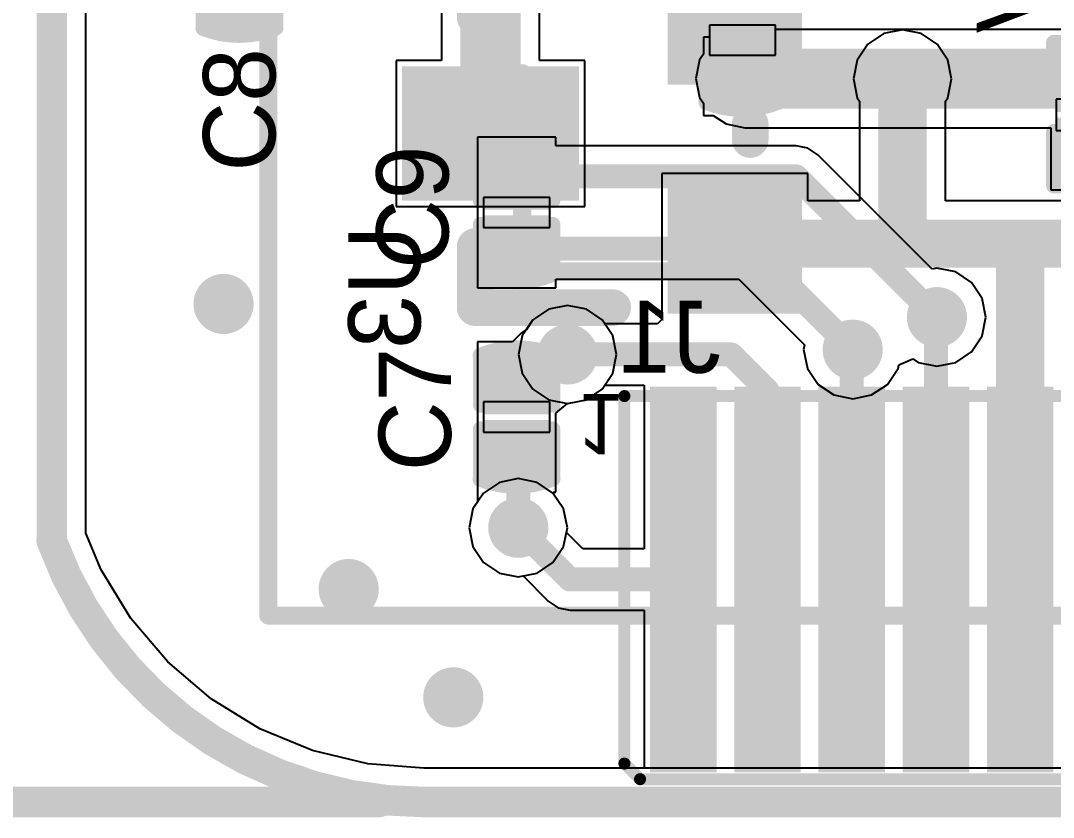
# Model space of a CAD drawing. Extents: x 1.246 to 2.21, y 2.226 to 2.946.
# Drawn here: x 1.4234 to 1.7613, y 2.2258 to 2.4865 of the extents above; entities that cross this region are included whole.
import ezdxf

# ---------------------------------------------------------------- set-up
doc = ezdxf.new("R2010")
doc.units = 0
doc.layers.get('0').update_dxf_attribs({"linetype": 'CONTINUOUS'})
for name, color, linetype in [('BOTTOMLAYER', 5, 'CONTINUOUS'), ('BOTTOMOVERLAY', 54, 'CONTINUOUS'), ('BOTTOMPASTE', 16, 'CONTINUOUS'), ('BOTTOMSOLDER', 6, 'CONTINUOUS'), ('KEEPOUTLAYER', 6, 'CONTINUOUS'), ('MULTILAYER', 9, 'CONTINUOUS'), ('TOPLAYER', 1, 'CONTINUOUS'), ('TOPOVERLAY', 2, 'CONTINUOUS'), ('TOPPASTE', 8, 'CONTINUOUS'), ('TOPSOLDER', 216, 'CONTINUOUS'), ('VIAHOLELAYER', 16, 'CONTINUOUS')]:
    doc.layers.add(name, color=color, linetype=linetype)

# ---------------------------------------------------------------- blocks, each defined once
blk = doc.blocks.new('C_0201_9')
at = {"layer": 'TOPLAYER'}
for p, q in [((0.004921, 0.010827), (-0.004921, 0.010827)), ((-0.004921, 0.010827), (-0.004921, -0.010827)), ((0.004921, -0.010827), (0.004921, 0.010827)), ((-0.004921, -0.010827), (0.004921, -0.010827))]:
    blk.add_line(p, q, dxfattribs=at)
for points in [[(-0.004921, -0.00689), (-0.004921, 0.00689), (-0.018701, -0.00689), (-0.018701, 0.00689)], [(0.018701, -0.00689), (0.018701, 0.00689), (0.004921, -0.00689), (0.004921, 0.00689)]]:
    blk.add_solid(points, dxfattribs=at)
at = {"layer": 'TOPOVERLAY', "const_width": 0.005}
for points in [[(-0.020219, -0.011869, -0.196047), (-0.020339, 0.011915)], [(0.020219, 0.011869, -0.196047), (0.020339, -0.011915)]]:
    blk.add_lwpolyline(points, format="xyb", dxfattribs=at)
at = {"layer": 'TOPOVERLAY', "const_width": 0.0025}
for points in [[(-0.021589, 0.011915, 1), (-0.019089, 0.011915, 1)], [(-0.021329, 0.011811, 1), (-0.018829, 0.011811, 1)], [(-0.005187, 0.011811, 1), (-0.002687, 0.011811, 1)], [(0.002687, 0.011811, 1), (0.005187, 0.011811, 1)], [(0.018829, 0.011811, 1), (0.021329, 0.011811, 1)], [(0.018969, 0.011869, 1), (0.021469, 0.011869, 1)], [(-0.021469, -0.011869, 1), (-0.018969, -0.011869, 1)], [(-0.021329, -0.011811, 1), (-0.018829, -0.011811, 1)], [(-0.005187, -0.011811, 1), (-0.002687, -0.011811, 1)], [(0.002687, -0.011811, 1), (0.005187, -0.011811, 1)], [(0.018829, -0.011811, 1), (0.021329, -0.011811, 1)], [(0.019089, -0.011915, 1), (0.021589, -0.011915, 1)]]:
    blk.add_lwpolyline(points, format="xyb", close=True, dxfattribs=at)
at = {"layer": 'TOPOVERLAY', "const_width": 0.005}
for points in [[(-0.020079, 0.011811), (-0.003937, 0.011811)], [(0.003937, 0.011811), (0.020079, 0.011811)], [(-0.020079, -0.011811), (-0.003937, -0.011811)], [(0.003937, -0.011811), (0.020079, -0.011811)]]:
    blk.add_lwpolyline(points, dxfattribs=at)
at = {"layer": 'TOPPASTE'}
for points in [[(-0.004921, -0.00689), (-0.004921, 0.00689), (-0.018701, -0.00689), (-0.018701, 0.00689)], [(0.018701, -0.00689), (0.018701, 0.00689), (0.004921, -0.00689), (0.004921, 0.00689)]]:
    blk.add_solid(points, dxfattribs=at)
at = {"layer": 'TOPSOLDER'}
for points in [[(-0.000921, -0.01089), (-0.000921, 0.01089), (-0.022701, -0.01089), (-0.022701, 0.01089)], [(0.022701, -0.01089), (0.022701, 0.01089), (0.000921, -0.01089), (0.000921, 0.01089)]]:
    blk.add_solid(points, dxfattribs=at)
blk = doc.blocks.new('C_0201_10')
at = {"layer": 'TOPLAYER'}
for p, q in [((0.004921, 0.010827), (-0.004921, 0.010827)), ((-0.004921, 0.010827), (-0.004921, -0.010827)), ((0.004921, -0.010827), (0.004921, 0.010827)), ((-0.004921, -0.010827), (0.004921, -0.010827))]:
    blk.add_line(p, q, dxfattribs=at)
for points in [[(-0.004921, -0.00689), (-0.004921, 0.00689), (-0.018701, -0.00689), (-0.018701, 0.00689)], [(0.018701, -0.00689), (0.018701, 0.00689), (0.004921, -0.00689), (0.004921, 0.00689)]]:
    blk.add_solid(points, dxfattribs=at)
at = {"layer": 'TOPOVERLAY', "const_width": 0.005}
for points in [[(-0.020219, -0.011869, -0.196047), (-0.020339, 0.011915)], [(0.020219, 0.011869, -0.196047), (0.020339, -0.011915)]]:
    blk.add_lwpolyline(points, format="xyb", dxfattribs=at)
at = {"layer": 'TOPOVERLAY', "const_width": 0.0025}
for points in [[(-0.021589, 0.011915, 1), (-0.019089, 0.011915, 1)], [(-0.021329, 0.011811, 1), (-0.018829, 0.011811, 1)], [(-0.005187, 0.011811, 1), (-0.002687, 0.011811, 1)], [(0.002687, 0.011811, 1), (0.005187, 0.011811, 1)], [(0.018829, 0.011811, 1), (0.021329, 0.011811, 1)], [(0.018969, 0.011869, 1), (0.021469, 0.011869, 1)], [(-0.021469, -0.011869, 1), (-0.018969, -0.011869, 1)], [(-0.021329, -0.011811, 1), (-0.018829, -0.011811, 1)], [(-0.005187, -0.011811, 1), (-0.002687, -0.011811, 1)], [(0.002687, -0.011811, 1), (0.005187, -0.011811, 1)], [(0.018829, -0.011811, 1), (0.021329, -0.011811, 1)], [(0.019089, -0.011915, 1), (0.021589, -0.011915, 1)]]:
    blk.add_lwpolyline(points, format="xyb", close=True, dxfattribs=at)
at = {"layer": 'TOPOVERLAY', "const_width": 0.005}
for points in [[(-0.020079, 0.011811), (-0.003937, 0.011811)], [(0.003937, 0.011811), (0.020079, 0.011811)], [(-0.020079, -0.011811), (-0.003937, -0.011811)], [(0.003937, -0.011811), (0.020079, -0.011811)]]:
    blk.add_lwpolyline(points, dxfattribs=at)
at = {"layer": 'TOPPASTE'}
for points in [[(-0.004921, -0.00689), (-0.004921, 0.00689), (-0.018701, -0.00689), (-0.018701, 0.00689)], [(0.018701, -0.00689), (0.018701, 0.00689), (0.004921, -0.00689), (0.004921, 0.00689)]]:
    blk.add_solid(points, dxfattribs=at)
at = {"layer": 'TOPSOLDER'}
for points in [[(-0.000921, -0.01089), (-0.000921, 0.01089), (-0.022701, -0.01089), (-0.022701, 0.01089)], [(0.022701, -0.01089), (0.022701, 0.01089), (0.000921, -0.01089), (0.000921, 0.01089)]]:
    blk.add_solid(points, dxfattribs=at)
blk = doc.blocks.new('C_0201_13')
at = {"layer": 'TOPLAYER'}
for p, q in [((0.004921, 0.010827), (-0.004921, 0.010827)), ((-0.004921, 0.010827), (-0.004921, -0.010827)), ((0.004921, -0.010827), (0.004921, 0.010827)), ((-0.004921, -0.010827), (0.004921, -0.010827))]:
    blk.add_line(p, q, dxfattribs=at)
for points in [[(-0.004921, -0.00689), (-0.004921, 0.00689), (-0.018701, -0.00689), (-0.018701, 0.00689)], [(0.018701, -0.00689), (0.018701, 0.00689), (0.004921, -0.00689), (0.004921, 0.00689)]]:
    blk.add_solid(points, dxfattribs=at)
at = {"layer": 'TOPOVERLAY', "const_width": 0.005}
for points in [[(-0.020219, -0.011869, -0.196047), (-0.020339, 0.011915)], [(0.020219, 0.011869, -0.196047), (0.020339, -0.011915)]]:
    blk.add_lwpolyline(points, format="xyb", dxfattribs=at)
at = {"layer": 'TOPOVERLAY', "const_width": 0.0025}
for points in [[(-0.021589, 0.011915, 1), (-0.019089, 0.011915, 1)], [(-0.021329, 0.011811, 1), (-0.018829, 0.011811, 1)], [(-0.005187, 0.011811, 1), (-0.002687, 0.011811, 1)], [(0.002687, 0.011811, 1), (0.005187, 0.011811, 1)], [(0.018829, 0.011811, 1), (0.021329, 0.011811, 1)], [(0.018969, 0.011869, 1), (0.021469, 0.011869, 1)], [(-0.021469, -0.011869, 1), (-0.018969, -0.011869, 1)], [(-0.021329, -0.011811, 1), (-0.018829, -0.011811, 1)], [(-0.005187, -0.011811, 1), (-0.002687, -0.011811, 1)], [(0.002687, -0.011811, 1), (0.005187, -0.011811, 1)], [(0.018829, -0.011811, 1), (0.021329, -0.011811, 1)], [(0.019089, -0.011915, 1), (0.021589, -0.011915, 1)]]:
    blk.add_lwpolyline(points, format="xyb", close=True, dxfattribs=at)
at = {"layer": 'TOPOVERLAY', "const_width": 0.005}
for points in [[(-0.003937, 0.011811), (-0.020079, 0.011811)], [(0.020079, 0.011811), (0.003937, 0.011811)], [(-0.003937, -0.011811), (-0.020079, -0.011811)], [(0.020079, -0.011811), (0.003937, -0.011811)]]:
    blk.add_lwpolyline(points, dxfattribs=at)
at = {"layer": 'TOPPASTE'}
for points in [[(-0.004921, -0.00689), (-0.004921, 0.00689), (-0.018701, -0.00689), (-0.018701, 0.00689)], [(0.018701, -0.00689), (0.018701, 0.00689), (0.004921, -0.00689), (0.004921, 0.00689)]]:
    blk.add_solid(points, dxfattribs=at)
at = {"layer": 'TOPSOLDER'}
for points in [[(-0.000921, -0.01089), (-0.000921, 0.01089), (-0.022701, -0.01089), (-0.022701, 0.01089)], [(0.022701, -0.01089), (0.022701, 0.01089), (0.000921, -0.01089), (0.000921, 0.01089)]]:
    blk.add_solid(points, dxfattribs=at)
blk = doc.blocks.new('C_0201_14')
at = {"layer": 'TOPLAYER'}
for p, q in [((0.004921, 0.010827), (-0.004921, 0.010827)), ((-0.004921, 0.010827), (-0.004921, -0.010827)), ((0.004921, -0.010827), (0.004921, 0.010827)), ((-0.004921, -0.010827), (0.004921, -0.010827))]:
    blk.add_line(p, q, dxfattribs=at)
for points in [[(-0.004921, -0.00689), (-0.004921, 0.00689), (-0.018701, -0.00689), (-0.018701, 0.00689)], [(0.018701, -0.00689), (0.018701, 0.00689), (0.004921, -0.00689), (0.004921, 0.00689)]]:
    blk.add_solid(points, dxfattribs=at)
at = {"layer": 'TOPOVERLAY', "const_width": 0.005}
for points in [[(-0.020219, -0.011869, -0.196047), (-0.020339, 0.011915)], [(0.020219, 0.011869, -0.196047), (0.020339, -0.011915)]]:
    blk.add_lwpolyline(points, format="xyb", dxfattribs=at)
at = {"layer": 'TOPOVERLAY', "const_width": 0.0025}
for points in [[(-0.021589, 0.011915, 1), (-0.019089, 0.011915, 1)], [(-0.021329, 0.011811, 1), (-0.018829, 0.011811, 1)], [(-0.005187, 0.011811, 1), (-0.002687, 0.011811, 1)], [(0.002687, 0.011811, 1), (0.005187, 0.011811, 1)], [(0.018829, 0.011811, 1), (0.021329, 0.011811, 1)], [(0.018969, 0.011869, 1), (0.021469, 0.011869, 1)], [(-0.021469, -0.011869, 1), (-0.018969, -0.011869, 1)], [(-0.021329, -0.011811, 1), (-0.018829, -0.011811, 1)], [(-0.005187, -0.011811, 1), (-0.002687, -0.011811, 1)], [(0.002687, -0.011811, 1), (0.005187, -0.011811, 1)], [(0.018829, -0.011811, 1), (0.021329, -0.011811, 1)], [(0.019089, -0.011915, 1), (0.021589, -0.011915, 1)]]:
    blk.add_lwpolyline(points, format="xyb", close=True, dxfattribs=at)
at = {"layer": 'TOPOVERLAY', "const_width": 0.005}
for points in [[(-0.020079, 0.011811), (-0.003937, 0.011811)], [(0.003937, 0.011811), (0.020079, 0.011811)], [(-0.020079, -0.011811), (-0.003937, -0.011811)], [(0.003937, -0.011811), (0.020079, -0.011811)]]:
    blk.add_lwpolyline(points, dxfattribs=at)
at = {"layer": 'TOPPASTE'}
for points in [[(-0.004921, -0.00689), (-0.004921, 0.00689), (-0.018701, -0.00689), (-0.018701, 0.00689)], [(0.018701, -0.00689), (0.018701, 0.00689), (0.004921, -0.00689), (0.004921, 0.00689)]]:
    blk.add_solid(points, dxfattribs=at)
at = {"layer": 'TOPSOLDER'}
for points in [[(-0.000921, -0.01089), (-0.000921, 0.01089), (-0.022701, -0.01089), (-0.022701, 0.01089)], [(0.022701, -0.01089), (0.022701, 0.01089), (0.000921, -0.01089), (0.000921, 0.01089)]]:
    blk.add_solid(points, dxfattribs=at)
blk = doc.blocks.new('R_0201_24')
at = {"layer": 'TOPLAYER'}
for p, q in [((0.005118, 0.011024), (-0.005118, 0.011024)), ((-0.005118, 0.011024), (-0.005118, -0.011024)), ((0.005118, -0.011024), (0.005118, 0.011024)), ((-0.005118, -0.011024), (0.005118, -0.011024))]:
    blk.add_line(p, q, dxfattribs=at)
for points in [[(-0.004921, -0.00689), (-0.004921, 0.00689), (-0.018701, -0.00689), (-0.018701, 0.00689)], [(0.018701, -0.00689), (0.018701, 0.00689), (0.004921, -0.00689), (0.004921, 0.00689)]]:
    blk.add_solid(points, dxfattribs=at)
at = {"layer": 'TOPOVERLAY', "const_width": 0.005}
for points in [[(-0.023228, 0.011811), (-0.005512, 0.011811)], [(-0.023228, 0.011811), (-0.023228, -0.011811)], [(0.005512, 0.011811), (0.023622, 0.011811)], [(0.023622, 0.011811), (0.023622, -0.011811)], [(-0.023228, -0.011811), (-0.005512, -0.011811)], [(0.005512, -0.011811), (0.023622, -0.011811)]]:
    blk.add_lwpolyline(points, dxfattribs=at)
at = {"layer": 'TOPOVERLAY', "const_width": 0.0025}
for points in [[(-0.024478, 0.011811, 1), (-0.021978, 0.011811, 1)], [(-0.024478, 0.011811, 1), (-0.021978, 0.011811, 1)], [(-0.006762, 0.011811, 1), (-0.004262, 0.011811, 1)], [(0.004262, 0.011811, 1), (0.006762, 0.011811, 1)], [(0.022372, 0.011811, 1), (0.024872, 0.011811, 1)], [(0.022372, 0.011811, 1), (0.024872, 0.011811, 1)], [(-0.024478, -0.011811, 1), (-0.021978, -0.011811, 1)], [(-0.024478, -0.011811, 1), (-0.021978, -0.011811, 1)], [(-0.006762, -0.011811, 1), (-0.004262, -0.011811, 1)], [(0.004262, -0.011811, 1), (0.006762, -0.011811, 1)], [(0.022372, -0.011811, 1), (0.024872, -0.011811, 1)], [(0.022372, -0.011811, 1), (0.024872, -0.011811, 1)]]:
    blk.add_lwpolyline(points, format="xyb", close=True, dxfattribs=at)
at = {"layer": 'TOPPASTE'}
for points in [[(-0.004921, -0.00689), (-0.004921, 0.00689), (-0.018701, -0.00689), (-0.018701, 0.00689)], [(0.018701, -0.00689), (0.018701, 0.00689), (0.004921, -0.00689), (0.004921, 0.00689)]]:
    blk.add_solid(points, dxfattribs=at)
at = {"layer": 'TOPSOLDER'}
for points in [[(-0.000921, -0.01089), (-0.000921, 0.01089), (-0.022701, -0.01089), (-0.022701, 0.01089)], [(0.022701, -0.01089), (0.022701, 0.01089), (0.000921, -0.01089), (0.000921, 0.01089)]]:
    blk.add_solid(points, dxfattribs=at)
blk = doc.blocks.new('OLED_0_49_B_29')
at = {"layer": 'BOTTOMLAYER'}
for points in [[(-0.186024, -0.059055), (-0.172244, -0.059055), (-0.186024, 0.059055), (-0.172244, 0.059055)], [(-0.158464, -0.059055), (-0.144685, -0.059055), (-0.158464, 0.059055), (-0.144685, 0.059055)], [(-0.130905, -0.059055), (-0.117126, -0.059055), (-0.130905, 0.059055), (-0.117126, 0.059055)], [(-0.103346, -0.059055), (-0.089567, -0.059055), (-0.103346, 0.059055), (-0.089567, 0.059055)], [(-0.075787, -0.059055), (-0.062008, -0.059055), (-0.075787, 0.059055), (-0.062008, 0.059055)]]:
    blk.add_solid(points, dxfattribs=at)
at = {"layer": 'BOTTOMOVERLAY', "const_width": 0.003937}
for points in [[(-0.198425, 0.06), (0.200394, 0.06)], [(-0.198425, -0.060236), (-0.198425, 0.06)], [(-0.198425, -0.060236), (-0.193307, -0.065354)], [(-0.193307, -0.065354), (0.195276, -0.065354)]]:
    blk.add_lwpolyline(points, dxfattribs=at)
at = {"layer": 'BOTTOMOVERLAY', "const_width": 0.001969}
for points in [[(-0.199409, 0.06, 1), (-0.197441, 0.06, 1)], [(-0.199409, 0.06, 1), (-0.197441, 0.06, 1)], [(-0.199409, -0.060236, 1), (-0.197441, -0.060236, 1)], [(-0.199409, -0.060236, 1), (-0.197441, -0.060236, 1)], [(-0.194291, -0.065354, 1), (-0.192323, -0.065354, 1)], [(-0.194291, -0.065354, 1), (-0.192323, -0.065354, 1)]]:
    blk.add_lwpolyline(points, format="xyb", close=True, dxfattribs=at)
at = {"layer": 'BOTTOMPASTE'}
for points in [[(-0.186024, -0.059055), (-0.172244, -0.059055), (-0.186024, 0.059055), (-0.172244, 0.059055)], [(-0.158464, -0.059055), (-0.144685, -0.059055), (-0.158464, 0.059055), (-0.144685, 0.059055)], [(-0.130905, -0.059055), (-0.117126, -0.059055), (-0.130905, 0.059055), (-0.117126, 0.059055)], [(-0.103346, -0.059055), (-0.089567, -0.059055), (-0.103346, 0.059055), (-0.089567, 0.059055)], [(-0.075787, -0.059055), (-0.062008, -0.059055), (-0.075787, 0.059055), (-0.062008, 0.059055)]]:
    blk.add_solid(points, dxfattribs=at)
at = {"layer": 'BOTTOMSOLDER'}
for points in [[(-0.190024, -0.063055), (-0.168244, -0.063055), (-0.190024, 0.063055), (-0.168244, 0.063055)], [(-0.162464, -0.063055), (-0.140685, -0.063055), (-0.162464, 0.063055), (-0.140685, 0.063055)], [(-0.134905, -0.063055), (-0.113126, -0.063055), (-0.134905, 0.063055), (-0.113126, 0.063055)], [(-0.107346, -0.063055), (-0.085567, -0.063055), (-0.107346, 0.063055), (-0.085567, 0.063055)], [(-0.079787, -0.063055), (-0.058008, -0.063055), (-0.079787, 0.063055), (-0.058008, 0.063055)]]:
    blk.add_solid(points, dxfattribs=at)
at = {"layer": 'BOTTOMOVERLAY', "text_generation_flag": 2}
blk.add_text('1', height=0.019685, rotation=-180, dxfattribs=at).set_placement((-0.21378, 0.06063))
blk = doc.blocks.new('SOT_123_B_31')
at = {"layer": 'BOTTOMLAYER'}
for points in [[(-0.05548, 0.012032), (-0.01948, 0.012032), (-0.05548, 0.048031), (-0.01948, 0.048031)], [(0.01952, 0.012032), (0.05552, 0.012032), (0.01952, 0.048031), (0.05552, 0.048031)], [(-0.01748, -0.074968), (0.01852, -0.074968), (-0.01748, -0.024969), (0.01852, -0.024969)]]:
    blk.add_solid(points, dxfattribs=at)
at = {"layer": 'BOTTOMOVERLAY', "const_width": 0.012}
for points in [[(0.00252, 0.035032), (-0.00248, 0.035032)], [(-0.05748, -0.054969), (-0.05748, -0.009968)], [(0.05752, -0.054969), (0.05752, -0.009968)], [(-0.03748, -0.054969), (-0.05748, -0.054969)], [(0.05752, -0.054969), (0.03752, -0.054969)]]:
    blk.add_lwpolyline(points, dxfattribs=at)
at = {"layer": 'BOTTOMOVERLAY', "const_width": 0.006}
for points in [[(-0.00548, 0.035032, 1), (0.00052, 0.035032, 1)], [(-0.00048, 0.035032, 1), (0.00552, 0.035032, 1)], [(-0.06048, -0.009968, 1), (-0.05448, -0.009968, 1)], [(0.05452, -0.009968, 1), (0.06052, -0.009968, 1)], [(-0.06048, -0.054969, 1), (-0.05448, -0.054969, 1)], [(-0.06048, -0.054969, 1), (-0.05448, -0.054969, 1)], [(-0.04048, -0.054969, 1), (-0.03448, -0.054969, 1)], [(0.03452, -0.054969, 1), (0.04052, -0.054969, 1)], [(0.05452, -0.054969, 1), (0.06052, -0.054969, 1)], [(0.05452, -0.054969, 1), (0.06052, -0.054969, 1)]]:
    blk.add_lwpolyline(points, format="xyb", close=True, dxfattribs=at)
at = {"layer": 'BOTTOMPASTE'}
for points in [[(-0.05548, 0.012032), (-0.01948, 0.012032), (-0.05548, 0.048031), (-0.01948, 0.048031)], [(0.01952, 0.012032), (0.05552, 0.012032), (0.01952, 0.048031), (0.05552, 0.048031)], [(-0.01748, -0.074968), (0.01852, -0.074968), (-0.01748, -0.024969), (0.01852, -0.024969)]]:
    blk.add_solid(points, dxfattribs=at)
at = {"layer": 'BOTTOMSOLDER'}
for points in [[(-0.05948, 0.008032), (-0.01548, 0.008032), (-0.05948, 0.052032), (-0.01548, 0.052032)], [(0.01552, 0.008032), (0.05952, 0.008032), (0.01552, 0.052032), (0.05952, 0.052032)], [(-0.02148, -0.078968), (0.02252, -0.078968), (-0.02148, -0.020969), (0.02252, -0.020969)]]:
    blk.add_solid(points, dxfattribs=at)

msp = doc.modelspace()

# ---------------------------------------------------------------- linework, layer by layer
at = {"layer": 'BOTTOMLAYER'}
for p, q in [((1.444673, 2.318872), (1.444673, 2.733367)), ((1.593179, 2.47353), (1.593179, 2.497816)), ((1.561066, 2.491166), (1.561066, 2.47353)), ((1.705811, 2.482292), (1.700602, 2.478812)), ((1.711956, 2.483515), (1.705811, 2.482292)), ((1.718101, 2.482292), (1.711956, 2.483515)), ((1.72331, 2.478812), (1.718101, 2.482292)), ((1.700602, 2.478812), (1.697122, 2.473603)), ((1.72679, 2.473603), (1.72331, 2.478812)), ((1.561066, 2.47353), (1.546217, 2.47353)), ((1.546217, 2.47353), (1.546217, 2.425719)), ((1.608028, 2.47353), (1.593179, 2.47353)), ((1.608028, 2.425719), (1.608028, 2.47353)), ((1.697122, 2.473603), (1.695899, 2.467458)), ((1.728012, 2.467458), (1.72679, 2.473603)), ((1.695899, 2.467458), (1.697122, 2.461314)), ((1.72679, 2.461314), (1.728012, 2.467458)), ((1.697122, 2.461314), (1.697906, 2.460139)), ((1.726006, 2.460139), (1.72679, 2.461314)), ((1.697906, 2.460139), (1.697906, 2.427571)), ((1.726006, 2.427571), (1.726006, 2.460139)), ((1.681028, 2.43653), (1.633217, 2.43653)), ((1.633217, 2.43653), (1.633217, 2.388719)), ((1.681028, 2.427571), (1.681028, 2.43653)), ((1.697906, 2.427571), (1.681028, 2.427571)), ((1.797638, 2.427571), (1.726006, 2.427571)), ((1.546217, 2.425719), (1.608028, 2.425719)), ((1.602362, 2.393357), (1.596218, 2.392135)), ((1.608507, 2.392135), (1.602362, 2.393357)), ((1.596218, 2.392135), (1.591009, 2.388654)), ((1.613716, 2.388654), (1.608507, 2.392135)), ((1.591009, 2.388654), (1.587528, 2.383445)), ((1.614597, 2.387336), (1.613716, 2.388654)), ((1.631834, 2.387336), (1.614597, 2.387336)), ((1.633217, 2.388719), (1.631834, 2.387336)), ((1.633217, 2.388719), (1.633217, 2.388719)), ((1.633217, 2.388719), (1.633217, 2.388719)), ((1.587528, 2.383445), (1.586306, 2.377301)), ((1.586306, 2.377301), (1.587528, 2.371156)), ((1.587528, 2.371156), (1.591009, 2.365947)), ((1.591009, 2.365947), (1.596218, 2.362466)), ((1.608507, 2.362466), (1.613716, 2.365947)), ((1.613716, 2.365947), (1.614597, 2.367265)), ((1.614597, 2.367265), (1.627451, 2.367265)), ((1.627451, 2.367265), (1.627451, 2.313714)), ((1.596218, 2.362466), (1.602362, 2.361244)), ((1.602362, 2.361244), (1.608507, 2.362466)), ((1.580076, 2.335442), (1.574867, 2.331961)), ((1.586221, 2.336664), (1.580076, 2.335442)), ((1.592365, 2.335442), (1.586221, 2.336664)), ((1.597574, 2.331961), (1.592365, 2.335442)), ((1.574867, 2.331961), (1.571386, 2.326752)), ((1.601055, 2.326752), (1.597574, 2.331961)), ((1.571386, 2.326752), (1.570164, 2.320608)), ((1.602277, 2.320608), (1.601055, 2.326752)), ((1.449676, 2.306794), (1.444673, 2.318872)), ((1.570164, 2.320608), (1.571386, 2.314463)), ((1.601968, 2.319053), (1.602277, 2.320608)), ((1.607306, 2.313714), (1.601968, 2.319053)), ((1.571386, 2.314463), (1.574867, 2.309254)), ((1.627451, 2.313714), (1.607306, 2.313714)), ((1.574867, 2.309254), (1.580076, 2.305773)), ((1.459423, 2.290888), (1.449676, 2.306794)), ((1.580076, 2.305773), (1.586221, 2.304551)), ((1.586221, 2.304551), (1.587776, 2.304861)), ((1.587776, 2.304861), (1.596054, 2.296583)), ((1.596054, 2.296583), (1.599309, 2.294407)), ((1.599309, 2.294407), (1.60315, 2.293643)), ((1.60315, 2.293643), (1.627451, 2.293643)), ((1.627451, 2.293643), (1.627451, 2.241963)), ((1.471538, 2.276703), (1.459423, 2.290888)), ((1.485723, 2.264588), (1.471538, 2.276703)), ((1.501629, 2.25484), (1.485723, 2.264588)), ((1.518864, 2.247701), (1.501629, 2.25484)), ((1.537003, 2.243347), (1.518864, 2.247701)), ((1.555312, 2.241906), (1.537003, 2.243347)), ((1.555601, 2.241963), (1.555312, 2.241906)), ((1.627451, 2.241963), (1.555601, 2.241963))]:
    msp.add_line(p, q, dxfattribs=at)
for points, const_width in [([(1.577122, 2.449624), (1.577122, 2.497816)], 0.019685), ([(1.711956, 2.414453), (1.711956, 2.467458)], 0.015748), ([(1.658019, 2.413521), (1.750483, 2.413521)], 0.015748), ([(1.750483, 2.413521), (1.797638, 2.413521)], 0.015748), ([(1.750483, 2.303679), (1.750483, 2.413521)], 0.015748), ([(1.657122, 2.412624), (1.658019, 2.413521)], 0.007874), ([(1.722924, 2.303679), (1.722924, 2.389201)], 0.007874), ([(1.695365, 2.378571), (1.695669, 2.378875)], 0.007874), ([(1.602362, 2.377301), (1.655906, 2.377301)], 0.007874), ([(1.655906, 2.377301), (1.667806, 2.365401)], 0.007874), ([(1.695365, 2.303679), (1.695365, 2.378571)], 0.007874), ([(1.667806, 2.303679), (1.667806, 2.365401)], 0.007874), ([(1.586221, 2.320608), (1.60315, 2.303679)], 0.007874), ([(1.60315, 2.303679), (1.640246, 2.303679)], 0.007874)]:
    msp.add_lwpolyline(points, dxfattribs=dict(at, const_width=const_width))
for points, const_width in [([(1.707035, 2.467458, 1), (1.716877, 2.467458, 1)], 0.009843), ([(1.708019, 2.467458, 1), (1.715893, 2.467458, 1)], 0.007874), ([(1.572201, 2.449624, 1), (1.582043, 2.449624, 1)], 0.009843), ([(1.654082, 2.413521, 1), (1.661956, 2.413521, 1)], 0.007874), ([(1.708019, 2.414453, 1), (1.715893, 2.414453, 1)], 0.007874), ([(1.746546, 2.413521, 1), (1.75442, 2.413521, 1)], 0.007874), ([(1.746546, 2.413521, 1), (1.75442, 2.413521, 1)], 0.007874), ([(1.746546, 2.413521, 1), (1.75442, 2.413521, 1)], 0.007874), ([(1.655154, 2.412624, 1), (1.659091, 2.412624, 1)], 0.003937), ([(1.65605, 2.413521, 1), (1.659987, 2.413521, 1)], 0.003937), ([(1.484843, 2.393836, 1), (1.494685, 2.393836, 1)], 0.009843), ([(1.718307, 2.389505, 1), (1.72815, 2.389505, 1)], 0.009843), ([(1.720955, 2.389201, 1), (1.724892, 2.389201, 1)], 0.003937), ([(1.597441, 2.377301, 1), (1.607284, 2.377301, 1)], 0.009843), ([(1.690748, 2.378875, 1), (1.70059, 2.378875, 1)], 0.009843), ([(1.693701, 2.378875, 1), (1.697638, 2.378875, 1)], 0.003937), ([(1.600394, 2.377301, 1), (1.604331, 2.377301, 1)], 0.003937), ([(1.653937, 2.377301, 1), (1.657874, 2.377301, 1)], 0.003937), ([(1.653937, 2.377301, 1), (1.657874, 2.377301, 1)], 0.003937), ([(1.693396, 2.378571, 1), (1.697333, 2.378571, 1)], 0.003937), ([(1.693396, 2.378571, 1), (1.697333, 2.378571, 1)], 0.003937), ([(1.665837, 2.365401, 1), (1.669774, 2.365401, 1)], 0.003937), ([(1.665837, 2.365401, 1), (1.669774, 2.365401, 1)], 0.003937), ([(1.581299, 2.320608, 1), (1.591142, 2.320608, 1)], 0.009843), ([(1.584252, 2.320608, 1), (1.588189, 2.320608, 1)], 0.003937), ([(1.525788, 2.300529, 1), (1.53563, 2.300529, 1)], 0.009843), ([(1.746546, 2.303679, 1), (1.75442, 2.303679, 1)], 0.007874), ([(1.601181, 2.303679, 1), (1.605118, 2.303679, 1)], 0.003937), ([(1.601181, 2.303679, 1), (1.605118, 2.303679, 1)], 0.003937), ([(1.638278, 2.303679, 1), (1.642215, 2.303679, 1)], 0.003937), ([(1.665837, 2.303679, 1), (1.669774, 2.303679, 1)], 0.003937), ([(1.693396, 2.303679, 1), (1.697333, 2.303679, 1)], 0.003937), ([(1.720955, 2.303679, 1), (1.724892, 2.303679, 1)], 0.003937), ([(1.56004, 2.265096, 1), (1.569882, 2.265096, 1)], 0.009843)]:
    msp.add_lwpolyline(points, format="xyb", close=True, dxfattribs=dict(at, const_width=const_width))
at = {"layer": 'BOTTOMOVERLAY', "const_width": 0.005906}
for points in [[(1.50442, 2.291868), (1.50442, 2.724938)], [(1.50442, 2.291868), (2.134341, 2.291868)]]:
    msp.add_lwpolyline(points, dxfattribs=at)
at = {"layer": 'BOTTOMOVERLAY', "const_width": 0.002953}
msp.add_lwpolyline([(1.502943, 2.291868, 1), (1.505896, 2.291868, 1)], format="xyb", close=True, dxfattribs=at)
msp.add_lwpolyline([(1.502943, 2.291868, 1), (1.505896, 2.291868, 1)], format="xyb", close=True, dxfattribs=at)
at = {"layer": 'KEEPOUTLAYER', "const_width": 0.01}
for points in [[(1.433554, 2.316671), (1.433554, 2.736474)], [(1.261073, 2.230844), (1.540601, 2.230844)], [(1.555601, 2.230844), (2.084569, 2.230844)]]:
    msp.add_lwpolyline(points, dxfattribs=at)
msp.add_lwpolyline([(1.555601, 2.230844, -0.315299), (1.433515, 2.31633)], format="xyb", dxfattribs=at)
at = {"layer": 'KEEPOUTLAYER', "const_width": 0.005}
for points in [[(1.431015, 2.31633, 1), (1.436015, 2.31633, 1)], [(1.431054, 2.316671, 1), (1.436054, 2.316671, 1)], [(1.538101, 2.230844, 1), (1.543101, 2.230844, 1)], [(1.553101, 2.230844, 1), (1.558101, 2.230844, 1)], [(1.553101, 2.230844, 1), (1.558101, 2.230844, 1)]]:
    msp.add_lwpolyline(points, format="xyb", close=True, dxfattribs=at)
at = {"layer": 'MULTILAYER', "const_width": 0.009843}
for points in [[(1.707035, 2.467458, 1), (1.716877, 2.467458, 1)], [(1.484843, 2.393836, 1), (1.494685, 2.393836, 1)], [(1.718307, 2.389505, 1), (1.72815, 2.389505, 1)], [(1.597441, 2.377301, 1), (1.607284, 2.377301, 1)], [(1.690748, 2.378875, 1), (1.70059, 2.378875, 1)], [(1.581299, 2.320608, 1), (1.591142, 2.320608, 1)], [(1.525788, 2.300529, 1), (1.53563, 2.300529, 1)], [(1.56004, 2.265096, 1), (1.569882, 2.265096, 1)]]:
    msp.add_lwpolyline(points, format="xyb", close=True, dxfattribs=at)
at = {"layer": 'TOPLAYER'}
for p, q in [((1.444673, 2.318872), (1.444673, 2.733367)), ((1.670417, 2.485065), (1.648764, 2.485065)), ((1.648764, 2.485065), (1.648764, 2.481128)), ((1.670417, 2.483611), (1.670417, 2.485065)), ((1.648764, 2.481128), (1.646795, 2.481128)), ((1.646795, 2.481128), (1.646795, 2.475587)), ((1.772485, 2.483611), (1.670417, 2.483611)), ((1.646795, 2.475587), (1.645534, 2.4737)), ((1.645534, 2.4737), (1.644312, 2.467555)), ((1.644312, 2.467555), (1.645534, 2.46141)), ((1.645534, 2.46141), (1.646795, 2.459523)), ((1.646795, 2.459523), (1.646795, 2.455538)), ((1.646795, 2.455538), (1.650008, 2.455538)), ((1.650008, 2.455538), (1.654224, 2.452721)), ((1.654224, 2.452721), (1.660369, 2.451499)), ((1.660369, 2.451499), (1.711469, 2.451499)), ((1.711469, 2.451499), (1.711956, 2.451402)), ((1.711956, 2.451402), (1.712443, 2.451499)), ((1.712443, 2.451499), (1.760495, 2.451499)), ((1.760495, 2.451499), (1.760495, 2.431138)), ((1.598475, 2.448364), (1.572884, 2.448364)), ((1.572884, 2.448364), (1.572884, 2.422773)), ((1.598475, 2.445604), (1.598475, 2.448364)), ((1.677165, 2.445604), (1.598475, 2.445604)), ((1.681006, 2.44484), (1.677165, 2.445604)), ((1.684261, 2.442664), (1.681006, 2.44484)), ((1.721673, 2.405253), (1.684261, 2.442664)), ((1.760495, 2.431138), (1.786086, 2.431138)), ((1.572884, 2.422773), (1.572884, 2.399151)), ((1.723228, 2.405562), (1.721673, 2.405253)), ((1.729373, 2.40434), (1.723228, 2.405562)), ((1.734582, 2.400859), (1.729373, 2.40434)), ((1.598475, 2.399151), (1.598475, 2.401911)), ((1.598475, 2.401911), (1.658442, 2.401911)), ((1.658442, 2.401911), (1.679922, 2.380431)), ((1.738063, 2.39565), (1.734582, 2.400859)), ((1.572884, 2.399151), (1.598475, 2.399151)), ((1.602362, 2.393357), (1.596218, 2.392135)), ((1.608507, 2.392135), (1.602362, 2.393357)), ((1.739285, 2.389505), (1.738063, 2.39565)), ((1.596218, 2.392135), (1.591009, 2.388654)), ((1.613716, 2.388654), (1.608507, 2.392135)), ((1.738063, 2.383361), (1.739285, 2.389505)), ((1.591009, 2.388654), (1.588905, 2.385506)), ((1.617197, 2.383445), (1.613716, 2.388654)), ((1.587245, 2.384397), (1.584283, 2.381435)), ((1.588905, 2.385506), (1.587245, 2.384397)), ((1.618419, 2.377301), (1.617197, 2.383445)), ((1.734582, 2.378152), (1.738063, 2.383361)), ((1.584283, 2.381435), (1.572884, 2.381435)), ((1.572884, 2.381435), (1.572884, 2.355844)), ((1.679922, 2.380431), (1.679613, 2.378875)), ((1.617197, 2.371156), (1.618419, 2.377301)), ((1.679613, 2.378875), (1.680835, 2.372731)), ((1.729373, 2.374671), (1.734582, 2.378152)), ((1.680835, 2.372731), (1.684316, 2.367522)), ((1.707023, 2.367522), (1.710504, 2.372731)), ((1.710504, 2.372731), (1.710738, 2.373911)), ((1.710738, 2.373911), (1.715358, 2.375824)), ((1.715358, 2.375824), (1.717084, 2.374671)), ((1.717084, 2.374671), (1.723228, 2.373449)), ((1.723228, 2.373449), (1.729373, 2.374671)), ((1.613716, 2.365947), (1.617197, 2.371156)), ((1.608507, 2.362466), (1.613716, 2.365947)), ((1.684316, 2.367522), (1.689525, 2.364041)), ((1.701814, 2.364041), (1.707023, 2.367522)), ((1.602362, 2.361244), (1.608507, 2.362466)), ((1.689525, 2.364041), (1.695669, 2.362819)), ((1.695669, 2.362819), (1.701814, 2.364041)), ((1.598475, 2.358077), (1.60234, 2.361249)), ((1.60234, 2.361249), (1.602362, 2.361244)), ((1.572884, 2.355844), (1.572884, 2.332222)), ((1.598475, 2.355844), (1.598475, 2.358077)), ((1.598475, 2.332222), (1.598475, 2.355844)), ((1.572884, 2.332222), (1.572884, 2.332222)), ((1.572884, 2.332222), (1.572884, 2.328994)), ((1.597574, 2.331961), (1.597653, 2.332222)), ((1.597653, 2.332222), (1.598475, 2.332222)), ((1.572884, 2.328994), (1.571386, 2.326752)), ((1.601055, 2.326752), (1.597574, 2.331961)), ((1.571386, 2.326752), (1.570164, 2.320608)), ((1.602277, 2.320608), (1.601055, 2.326752)), ((1.449676, 2.306794), (1.444673, 2.318872)), ((1.570164, 2.320608), (1.571386, 2.314463)), ((1.601055, 2.314463), (1.602277, 2.320608)), ((1.571386, 2.314463), (1.574867, 2.309254)), ((1.597574, 2.309254), (1.601055, 2.314463)), ((1.574867, 2.309254), (1.580076, 2.305773)), ((1.592365, 2.305773), (1.597574, 2.309254)), ((1.459423, 2.290888), (1.449676, 2.306794)), ((1.580076, 2.305773), (1.586221, 2.304551)), ((1.586221, 2.304551), (1.592365, 2.305773)), ((1.471538, 2.276703), (1.459423, 2.290888)), ((1.485723, 2.264588), (1.471538, 2.276703)), ((1.501629, 2.25484), (1.485723, 2.264588)), ((1.518864, 2.247701), (1.501629, 2.25484)), ((1.537003, 2.243347), (1.518864, 2.247701)), ((1.555312, 2.241906), (1.537003, 2.243347)), ((1.555601, 2.241963), (1.555312, 2.241906)), ((2.084569, 2.241963), (1.555601, 2.241963))]:
    msp.add_line(p, q, dxfattribs=at)
for points, const_width in [([(1.655447, 2.467555, 1), (1.66529, 2.467555, 1)], 0.009843), ([(1.707035, 2.467458, 1), (1.716877, 2.467458, 1)], 0.009843), ([(1.583711, 2.435568, 1), (1.587648, 2.435568, 1)], 0.003937), ([(1.675197, 2.435568, 1), (1.679134, 2.435568, 1)], 0.003937), ([(1.675197, 2.435568, 1), (1.679134, 2.435568, 1)], 0.003937), ([(1.583711, 2.411946, 1), (1.587648, 2.411946, 1)], 0.003937), ([(1.66063, 2.411946, 1), (1.664567, 2.411946, 1)], 0.003937), ([(1.66063, 2.411946, 1), (1.664567, 2.411946, 1)], 0.003937), ([(1.484843, 2.393836, 1), (1.494685, 2.393836, 1)], 0.009843), ([(1.718307, 2.389505, 1), (1.72815, 2.389505, 1)], 0.009843), ([(1.72126, 2.389505, 1), (1.725197, 2.389505, 1)], 0.003937), ([(1.597441, 2.377301, 1), (1.607284, 2.377301, 1)], 0.009843), ([(1.690748, 2.378875, 1), (1.70059, 2.378875, 1)], 0.009843), ([(1.693701, 2.378875, 1), (1.697638, 2.378875, 1)], 0.003937), ([(1.592372, 2.377301, 1), (1.596309, 2.377301, 1)], 0.003937), ([(1.592372, 2.377301, 1), (1.596309, 2.377301, 1)], 0.003937), ([(1.600394, 2.377301, 1), (1.604331, 2.377301, 1)], 0.003937), ([(1.583711, 2.368639, 1), (1.587648, 2.368639, 1)], 0.003937), ([(1.583711, 2.345017, 1), (1.587648, 2.345017, 1)], 0.003937), ([(1.584252, 2.344476, 1), (1.588189, 2.344476, 1)], 0.003937), ([(1.584252, 2.344476, 1), (1.588189, 2.344476, 1)], 0.003937), ([(1.581299, 2.320608, 1), (1.591142, 2.320608, 1)], 0.009843), ([(1.584252, 2.320608, 1), (1.588189, 2.320608, 1)], 0.003937), ([(1.525788, 2.300529, 1), (1.53563, 2.300529, 1)], 0.009843), ([(1.56004, 2.265096, 1), (1.569882, 2.265096, 1)], 0.009843)]:
    msp.add_lwpolyline(points, format="xyb", close=True, dxfattribs=dict(at, const_width=const_width))
for points, const_width in [([(1.660369, 2.467555), (1.773291, 2.467555)], 0.019685), ([(1.585679, 2.435568), (1.677165, 2.435568)], 0.007874), ([(1.677165, 2.435568), (1.723228, 2.389505)], 0.007874), ([(1.585679, 2.411946), (1.662598, 2.411946)], 0.007874), ([(1.662598, 2.411946), (1.695669, 2.378875)], 0.007874), ([(1.585679, 2.368639), (1.594341, 2.377301)], 0.007874), ([(1.594341, 2.377301), (1.602362, 2.377301)], 0.007874), ([(1.585679, 2.345017), (1.586221, 2.344476)], 0.007874), ([(1.586221, 2.320608), (1.586221, 2.344476)], 0.007874)]:
    msp.add_lwpolyline(points, dxfattribs=dict(at, const_width=const_width))
at = {"layer": 'TOPOVERLAY', "const_width": 0.002953}
for points in [[(1.586014, 2.469338, 1), (1.588967, 2.469338, 1)], [(1.586014, 2.404466, 1), (1.588967, 2.404466, 1)], [(1.586014, 2.404466, 1), (1.588967, 2.404466, 1)], [(1.650886, 2.404466, 1), (1.653839, 2.404466, 1)]]:
    msp.add_lwpolyline(points, format="xyb", close=True, dxfattribs=at)
at = {"layer": 'TOPOVERLAY', "const_width": 0.005906}
for points in [[(1.587491, 2.404466), (1.587491, 2.469338)], [(1.587491, 2.404466), (1.652362, 2.404466)]]:
    msp.add_lwpolyline(points, dxfattribs=at)
at = {"layer": 'VIAHOLELAYER', "const_width": 0.005906}
for points in [[(1.709003, 2.467458, 1), (1.714909, 2.467458, 1)], [(1.486811, 2.393836, 1), (1.492717, 2.393836, 1)], [(1.720276, 2.389505, 1), (1.726181, 2.389505, 1)], [(1.59941, 2.377301, 1), (1.605315, 2.377301, 1)], [(1.692717, 2.378875, 1), (1.698622, 2.378875, 1)], [(1.583268, 2.320608, 1), (1.589173, 2.320608, 1)], [(1.527756, 2.300529, 1), (1.533661, 2.300529, 1)], [(1.562008, 2.265096, 1), (1.567913, 2.265096, 1)]]:
    msp.add_lwpolyline(points, format="xyb", close=True, dxfattribs=at)

# ---------------------------------------------------------------- block references
for name, p, rotation in [('C_0201_14', (1.494991, 2.504344), 90), ('SOT_123_B_31', (1.627091, 2.450144), 270), ('C_0201_13', (1.659591, 2.480144), 270), ('R_0201_24', (1.773291, 2.455744), 90), ('C_0201_9', (1.585679, 2.423757), 90), ('C_0201_10', (1.585679, 2.356828), 90), ('OLED_0_49_B_29', (1.81938, 2.303679), 360)]:
    msp.add_blockref(name, p, dxfattribs=dict(rotation=rotation))

# ---------------------------------------------------------------- texts
at = {"layer": 'BOTTOMOVERLAY', "text_generation_flag": 2}
msp.add_text('U3', height=0.023622, rotation=90, dxfattribs=at).set_placement((1.554217, 2.419514))
msp.add_text('J1', height=0.023622, dxfattribs=at).set_placement((1.65253, 2.371316))
at = {"layer": 'TOPOVERLAY'}
for s, p in [('V+', (1.759843, 2.482419)), ('C8', (1.506693, 2.437143)), ('C9', (1.563386, 2.405253)), ('C7', (1.564173, 2.339112))]:
    msp.add_text(s, height=0.023622, rotation=90, dxfattribs=at).set_placement(p)

doc.saveas('drawing.dxf')
